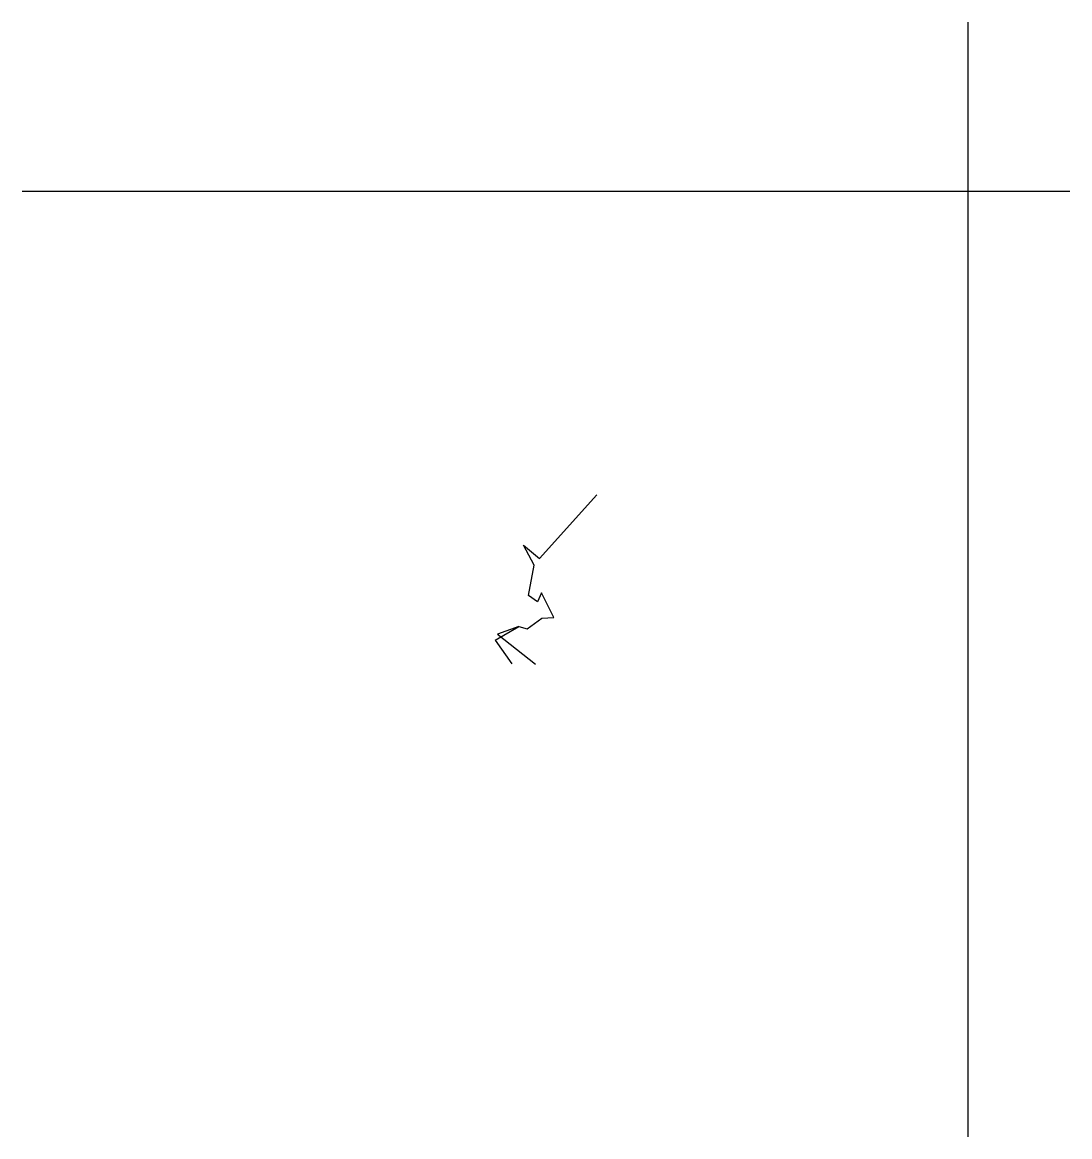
# Model space of a CAD drawing. Extents: x 0 to 111, y 0 to 118.
import ezdxf

# ---------------------------------------------------------------- set-up
doc = ezdxf.new("R2010")
doc.units = 0
doc.layers.add('CentreLine', color=5, linetype='CONTINUOUS')
doc.layers.add('Grid', color=7, linetype='CONTINUOUS')

msp = doc.modelspace()

# ---------------------------------------------------------------- linework, layer by layer
at = {"layer": 'CentreLine'}
for p, q in [((54.67, 61.16), (60.73, 67.88, 4.03)), ((54.12, 60.45, 9.85), (53, 62.57, 8.17)), ((53, 62.57, 8.17), (54.67, 61.16)), ((53.5, 57.23, 11.83), (54.12, 60.45, 9.85)), ((54.47, 56.57, 11.66), (53.5, 57.23, 11.83)), ((54.89, 57.52, 12.89), (54.47, 56.57, 11.66)), ((56.21, 54.93, 14.37), (54.89, 57.52, 12.89)), ((53.37, 53.71, 15.09), (54.91, 54.86, 14.4)), ((54.91, 54.86, 14.4), (56.21, 54.93, 14.37)), ((50, 52.54, 23.48), (52.49, 53.98, 15.59)), ((52.49, 53.98, 15.59), (50.23, 53.15, 19.75)), ((50.23, 53.15, 19.75), (54.26, 50, 21.12)), ((52.49, 53.98, 15.59), (53.37, 53.71, 15.09)), ((50, 52.54, 23.48), (51.77, 50.01, 24.54))]:
    msp.add_line(p, q, dxfattribs=at)
at = {"layer": 'Grid'}
for p, q in [((100, 0), (100, 117.88)), ((0, 100), (110.73, 100))]:
    msp.add_line(p, q, dxfattribs=at)

doc.saveas('drawing.dxf')
